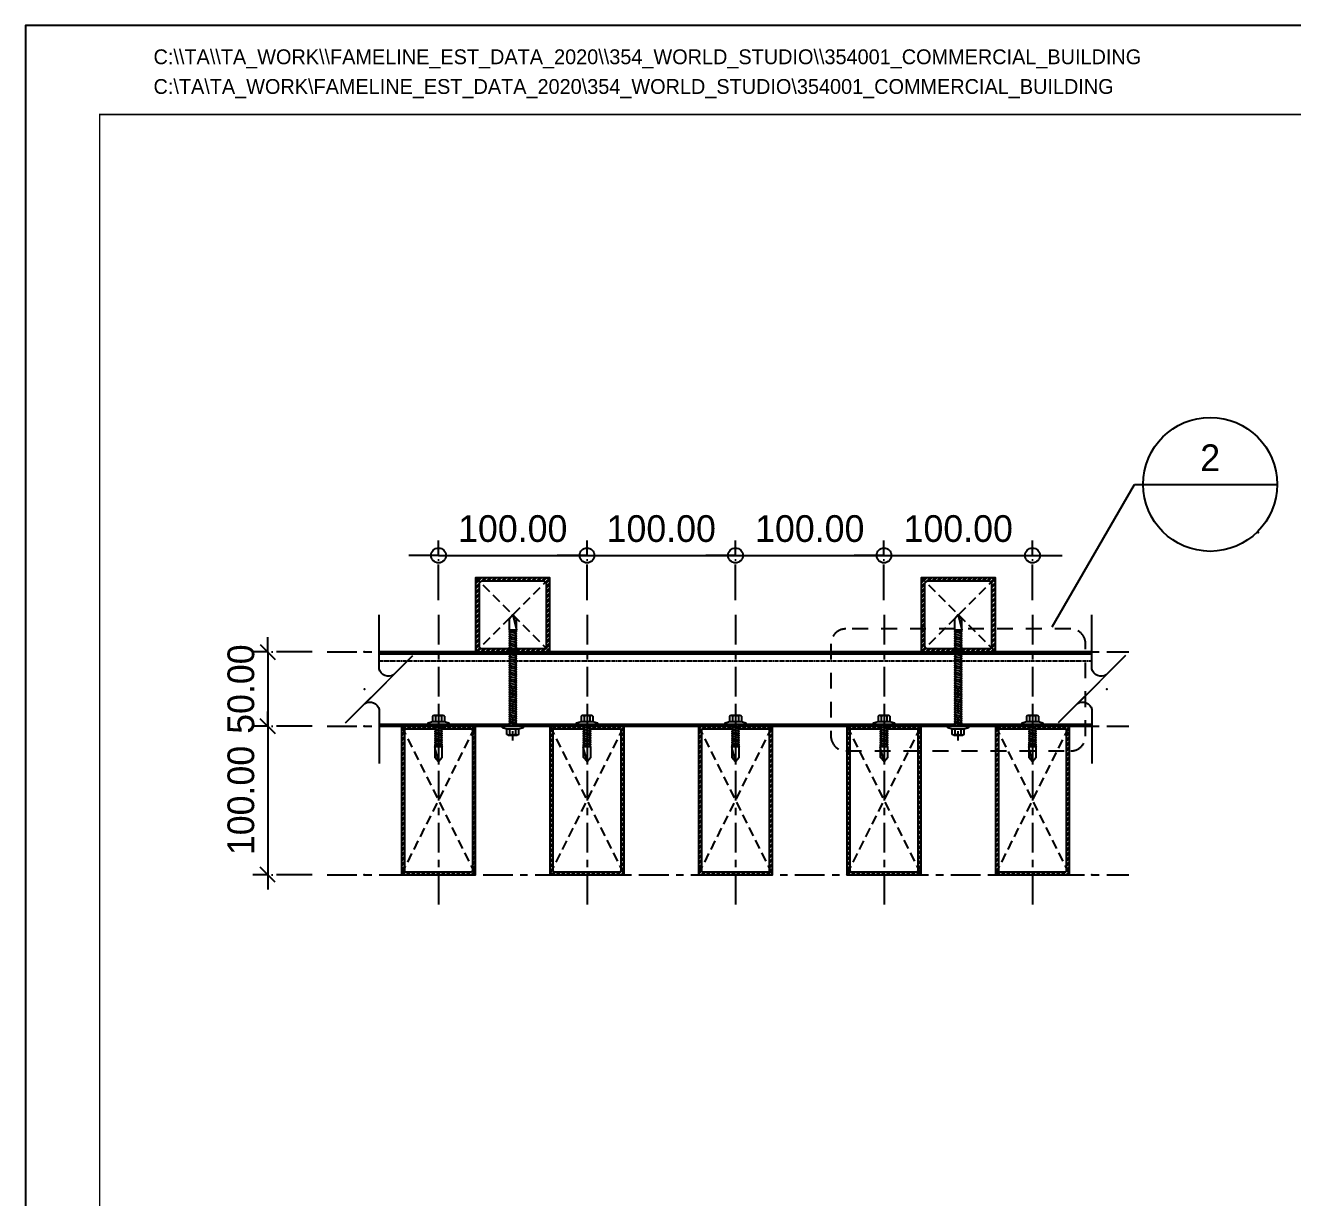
# Model space of a CAD drawing. Header units: millimetres. Extents: x -244126 to 368105, y -173968 to 259060.
# Drawn here: x 2315 to 3168, y 32239 to 33029 of the extents above; entities that cross this region are included whole.
import ezdxf
from ezdxf.enums import TextEntityAlignment as Align

# ---------------------------------------------------------------- set-up
doc = ezdxf.new("R2010")
doc.units = ezdxf.units.MM
doc.header["$MEASUREMENT"] = 0
for name, pattern in [('005_GG_TA_LINE', [13.75, 5, -1.25, 1.25, -1.25, 5]), ('ACAD_ISO04W100', [30, 24, -3, 0, -3]), ('CENTER', [2, 1.25, -0.25, 0.25, -0.25]), ('HIDDEN', [9.525, 6.35, -3.175]), ('TA_GL_020.00000', [55, 20, -5, 5, -5, 20]), ('TA_HL_003.00000', [19.5, 10.65, -8.85]), ('TA_HL_005.00000', [32.5, 17.75, -14.75])]:
    doc.linetypes.add(name, pattern=pattern)
for name, color, linetype in [('000 - GRID', 8, 'CENTER'), ('000 - H A T C H', 8, 'Continuous'), ('000 - H I D D E N', 7, 'Continuous'), ('000 - L I N E 0.1', 1, 'Continuous'), ('000 - SYMBOL CON', 1, 'Continuous'), ('000 - T E X T', 4, 'Continuous'), ('000 - TITLEBLOCK', 4, 'Continuous'), ('000 - WIPEOUT', 250, 'Continuous'), ('001 - ASCESSORIES', 1, 'Continuous'), ('002 - STRUCTURAL STEEL', 4, 'Continuous'), ('A04_TUBE SERIES', 7, 'Continuous')]:
    doc.layers.add(name, color=color, linetype=linetype)
doc.styles.add('Cetury Gothic', font='GOTHIC.TTF')
doc.styles.add('CORDIA', font='cordia.shx')
doc.styles.add('TA', font='Cordia New.ttf', dxfattribs={"height": 4.5})
doc.dimstyles.new('DIM C-C', dxfattribs={"dimtxt": 0.18, "dimasz": 0.1, "dimexe": 0.1, "dimexo": 0.1, "dimgap": 0.09, "dimtad": 1, "dimtoh": 1, "dimzin": 0, "dimdsep": 46, "dimtxsty": 'CORDIA', "dimblk": 'ORIGIN', "dimcen": 0.1, "dimdle": 0.1, "dimclrd": 40, "dimclre": 140, "dimclrt": 3, "dimadec": 0, "dimazin": 0, "dimtfac": 1, "dimtix": 1, "dimtmove": 2, "dimatfit": 3, "dimfxl": 1, "dimtolj": 1, "dimtzin": 0, "dimarcsym": 0})
doc.dimstyles.new('DIM E-E', dxfattribs={"dimscale": 2, "dimtxt": 0.18, "dimasz": 0.1, "dimexe": 0.1, "dimexo": 0.1, "dimgap": 0.09, "dimtad": 1, "dimtoh": 1, "dimzin": 0, "dimdsep": 46, "dimtxsty": 'CORDIA', "dimblk": 'OBLIQUE', "dimcen": 0.1, "dimdle": 0.1, "dimclrd": 40, "dimclre": 140, "dimclrt": 3, "dimadec": 0, "dimazin": 0, "dimtfac": 1, "dimtix": 1, "dimtmove": 2, "dimatfit": 3, "dimfxl": 1, "dimtolj": 1, "dimtzin": 0, "dimarcsym": 0})

# ---------------------------------------------------------------- blocks, each defined once
blk = doc.blocks.new('*U821')
at = {"color": 250}
blk.add_wipeout([(25, 0), (25, 100), (-25, 100), (-25, 0)], dxfattribs=at).dxf.layer = '000 - WIPEOUT'
at = {"layer": '000 - H I D D E N', "color": 8, "linetype": 'HIDDEN'}
for p, q in [((25, 0), (-25, 100)), ((25, 100), (-25, 0))]:
    blk.add_line(p, q, dxfattribs=at)
at = {"layer": '002 - STRUCTURAL STEEL', "color": 0}
blk.add_lwpolyline([(25, 0), (25, 100), (-25, 100), (-25, 0)], close=True, dxfattribs=at)
blk.add_lwpolyline([(23, 3), (23, 97, 0.414214), (22, 98), (-22, 98, 0.414214), (-23, 97), (-23, 3, 0.414214), (-22, 2), (22, 2, 0.414214)], format="xyb", close=True, dxfattribs=at)
at = {"layer": 'Defpoints', "color": 250}
blk.add_lwpolyline([(25, 0), (25, 100), (-25, 100), (-25, 0)], close=True, dxfattribs=at)
at = {"color": 250}
blk.add_wipeout([(25, 0), (25, 100), (-25, 100), (-25, 0)], dxfattribs=at).dxf.layer = '000 - WIPEOUT'
at = {"layer": '000 - H A T C H'}
h = blk.add_hatch(dxfattribs=at)
h.set_pattern_fill('ANSI32', color=256, scale=0.25)
h.set_pattern_definition([(45, (7e-15, 87.5), (-1.6838, 1.6838), []), (45, (1.1225, 87.5), (-1.6838, 1.6838), [])])
h.paths.add_polyline_path([(25, 0), (25, 100), (-25, 100), (-25, 0)])
edge = h.paths.add_edge_path(flags=16)
edge.add_line((23, 3), (23, 97))
edge.add_arc((22, 97), 1, 0, 90)
edge.add_line((22, 98), (-22, 98))
edge.add_arc((-22, 97), 1, 90, 180)
edge.add_line((-23, 97), (-23, 3))
edge.add_arc((-22, 3), 1, 180, 270)
edge.add_line((-22, 2), (22, 2))
edge.add_arc((22, 3), 1, 270, 360)
at = {"layer": '000 - H I D D E N', "color": 8, "linetype": 'HIDDEN'}
for p, q in [((25, 0), (-25, 100)), ((25, 100), (-25, 0))]:
    blk.add_line(p, q, dxfattribs=at)
at = {"layer": '002 - STRUCTURAL STEEL', "color": 0}
blk.add_lwpolyline([(25, 0), (25, 100), (-25, 100), (-25, 0)], close=True, dxfattribs=at)
blk.add_lwpolyline([(23, 3), (23, 97, 0.414214), (22, 98), (-22, 98, 0.414214), (-23, 97), (-23, 3, 0.414214), (-22, 2), (22, 2, 0.414214)], format="xyb", close=True, dxfattribs=at)
at = {"layer": 'Defpoints', "color": 250}
blk.add_lwpolyline([(25, 0), (25, 100), (-25, 100), (-25, 0)], close=True, dxfattribs=at)
blk = doc.blocks.new('*U825')
at = {"color": 1}
blk.add_wipeout([(500, -23.8), (0, -23.8), (0, 25), (500, 25)], dxfattribs=at).dxf.layer = '000 - WIPEOUT'
at = {"layer": '000 - H A T C H'}
h = blk.add_hatch(dxfattribs=at)
h.set_pattern_fill('ANSI32', color=256, scale=0.1)
h.set_pattern_definition([(45, (-5314.6117, 1931.6273), (-0.67351921, 0.67351921), []), (45, (-5314.1627, 1931.6273), (-0.67351921, 0.67351921), [])])
h.paths.add_polyline_path([(0, 23.8), (500, 23.8), (500, 25), (0, 25)])
h = blk.add_hatch(dxfattribs=at)
h.set_pattern_fill('ANSI32', color=256, scale=0.1)
h.set_pattern_definition([(45, (-5314.6117, 1911.6273), (-0.67351921, 0.67351921), []), (45, (-5314.1627, 1911.6273), (-0.67351921, 0.67351921), [])])
h.paths.add_polyline_path([(0, -25), (500, -25), (500, -23.8), (0, -23.8)])
at = {"layer": '001 - ASCESSORIES', "color": 1}
blk.add_lwpolyline([(500, -23.8), (0, -23.8), (0, 25), (500, 25)], close=True, dxfattribs=at)
at = {"layer": '001 - ASCESSORIES', "color": 0}
for points in [[(0, 23.8), (500, 23.8), (500, 25), (0, 25)], [(0, -25), (500, -25), (500, -23.8), (0, -23.8)]]:
    blk.add_lwpolyline(points, close=True, dxfattribs=at)
at = {"layer": '001 - ASCESSORIES', "color": 2, "linetype": 'HIDDEN', "ltscale": 0.1}
blk.add_lwpolyline([(0, 19), (500, 19), (500, 23.8), (0, 23.8)], close=True, dxfattribs=at)
blk = doc.blocks.new('*U302')
at = {"color": 3}
blk.add_point((0, -150), dxfattribs=at)
at = {"layer": '000 - GRID', "color": 0, "linetype": 'ByBlock'}
blk.add_line((0, 25), (0, -175), dxfattribs=at)
at = {"layer": '000 - GRID', "color": 0}
blk.add_point((0, 0), dxfattribs=at)
at = {"style": 'TA', "flags": 1}
blk.add_attdef('LOCATION', (6, 6), '', height=4.5, dxfattribs=at)
blk = doc.blocks.new('A$Cfd196da9')
at = {"color": 0, "linetype": 'ByBlock', "const_width": 0.1}
blk.add_lwpolyline([(-143.5, -98), (96.5, -98), (96.5, 99), (-143.5, 99)], close=True, dxfattribs=at)
blk = doc.blocks.new('*U1673')
at = {"layer": '000 - L I N E 0.1', "color": 21, "linetype": 'Continuous'}
blk.add_lwpolyline([(71.2, 2100), (0, 2100), (0, 2028.8)], dxfattribs=at)
at = {"layer": '000 - TITLEBLOCK', "color": 250}
blk.add_lwpolyline([(0, 0), (2970, 0), (2970, 2100), (0, 2100)], close=True, dxfattribs=at)
at = {"layer": '000 - T E X T', "color": 3, "xscale": 10, "yscale": 10, "zscale": 10}
blk.add_blockref('A$Cfd196da9', (1485, 1050), dxfattribs=at)
at = {"color": 4, "style": 'TA'}
blk.add_attdef('PAPER_SIZE', text='', height=12.51, dxfattribs=at).set_placement((2843, 49.87), align=Align.MIDDLE_RIGHT)
blk.add_attdef('SCALE_SIZE', text='', height=12.51, dxfattribs=at).set_placement((2867.55, 50.13), align=Align.MIDDLE_LEFT)
at = {"layer": '000 - T E X T', "color": 250, "style": 'TA'}
for tag, height, p in [('SUPERLINK', 10, (86.32, 2078.83)), ('NAMEFILE', 10, (86.32, 2058.82)), ('SC', 200, (16.82, 1876.05))]:
    blk.add_attdef(tag, text='', height=height, dxfattribs=at).set_placement(p, align=Align.MIDDLE_LEFT)
at = {"layer": '000 - T E X T', "color": 4, "style": 'TA'}
for tag, height, p in [('NAME_JOB_1', 10, (2618.33, 1691.25)), ('NAME_JOB_2', 10, (2618.33, 1669.43)), ('NAME_PROJECT_1', 15, (2469.03, 1594.85)), ('NAME_PROJECT_2', 15, (2469.03, 1557.85)), ('NAME_PROJECT_3', 15, (2469.03, 1520.85)), ('CODE_VALUE_1', 9.5, (2605.74, 1445.61)), ('CODE_VALUE_2', 9.5, (2605.74, 1415.61)), ('PART_NAME_VALUE_1', 9.5, (2605.74, 1379.37)), ('PART_NAME_VALUE_2', 9.5, (2605.74, 1349.37)), ('PART_NAME_VALUE_3', 9.5, (2605.74, 1319.37)), ('MATTERIAL_VALUE_1', 18, (2609.78, 1284.52)), ('SPEC_VALUE', 18, (2609.78, 1243.42)), ('THICKNESS_VALUE', 18, (2609.78, 1202.64)), ('COATING_VALUE_1', 18, (2609.78, 1162.5)), ('COATING_VALUE_2', 18, (2609.78, 1122.36)), ('NAME_TITLE_1', 12, (2472.53, 388.09)), ('NAME_TITLE_2', 12, (2472.53, 354.79)), ('NAME_TITLE_3', 12, (2472.53, 321.49)), ('DRAWING_NO1', 12, (2473.05, 164.58)), ('DRAWING_NO2', 12, (2473.05, 124.57))]:
    blk.add_attdef(tag, text='', height=height, dxfattribs=at).set_placement(p, align=Align.MIDDLE_LEFT)
for tag, p in [('NAME_DAFT', (2767.05, 681.08)), ('NAME_CHECKED', (2767.05, 612.98)), ('NAME_DESIGNER', (2767.05, 546.06)), ('NAME_DESIGN_MGR', (2767.05, 475.58))]:
    blk.add_attdef(tag, text='', height=18, dxfattribs=at).set_placement(p, align=Align.MIDDLE_CENTER)
for tag, p, height in [('REV', (2767.63, 251.25), 18.76), ('NAME_REMARK', (276.43, 86.52), 20)]:
    blk.add_attdef(tag, p, '', height=height, dxfattribs=at)
at = {"layer": '000 - T E X T', "color": 4, "style": 'Cetury Gothic'}
for tag, p in [('SHEET_NO.', (2807.89, 169.99)), ('TOTAL_SHEET_NO.', (2804.83, 88.2))]:
    blk.add_attdef(tag, text='', height=18, dxfattribs=at).set_placement(p, align=Align.CENTER)
blk = doc.blocks.new('*U823')
at = {"color": 3}
blk.add_wipeout([(1.375, 1.006), (1.184, 0.931), (1.025, 0.8), (0.917, 0.625), (0.871, 0.424), (0.89, 0.219), (0.974, 0.031), (-0.969, 1.974), (-0.885, 1.787), (-0.866, 1.583), (-0.913, 1.384), (-1.021, 1.21), (-1.179, 1.079), (-1.37, 1.006), (-4.997, 1.004), (-4.997, -2.329), (5, -2.328), (5, 1.006)], dxfattribs=at).dxf.layer = '000 - WIPEOUT'
at = {"color": 250}
blk.add_lwpolyline([(5, 1.006), (5, 1.006)], dxfattribs=at)
at = {"color": 3}
blk.add_point((0.003, 0.003), dxfattribs=at)
at = {"layer": '000 - SYMBOL CON', "color": 0, "extrusion": (0, 0, -1)}
blk.add_line((2.269, -1.263), (-2.269, 3.275), dxfattribs=at)
at = {"layer": '000 - SYMBOL CON', "color": 0}
for p, q in [((-1.37, 1.006), (-4.997, 1.004)), ((1.375, 1.006), (5, 1.006))]:
    blk.add_line(p, q, dxfattribs=at)
at = {"layer": '000 - SYMBOL CON', "color": 0, "extrusion": (0, 0, -1)}
for centre, radius, start, end in [((1.499, 1.626), 0.634, 146.72715, 258.27285), ((-1.507, 0.382), 0.638, 326.67996, 78.07944)]:
    blk.add_arc(centre, radius, start, end, dxfattribs=at)
blk = doc.blocks.new('_Origin')
at = {"color": 0, "linetype": 'ByBlock', "lineweight": -2}
blk.add_line((0, 0), (-1, 0), dxfattribs=at)
blk.add_circle((0, 0), 0.5, dxfattribs=at)
blk = doc.blocks.new('*D2202')
at = {"color": 140, "linetype": 'ACAD_ISO04W100', "lineweight": -2, "transparency": 16777216}
for p, q in [((2592.95, 32641.47), (2592.95, 32681.47)), ((2692.95, 32641.47), (2692.95, 32681.47))]:
    blk.add_line(p, q, dxfattribs=at)
at = {"color": 40, "lineweight": -2, "transparency": 16777216}
for p, q in [((2582.95, 32671.47), (2572.95, 32671.47)), ((2592.95, 32671.47), (2692.95, 32671.47)), ((2702.95, 32671.47), (2712.95, 32671.47))]:
    blk.add_line(p, q, dxfattribs=at)
at = {"layer": 'Defpoints', "color": 0, "transparency": 16777216}
for p in [(2692.95, 32671.47), (2592.95, 32631.47), (2692.95, 32631.47)]:
    blk.add_point(p, dxfattribs=at)
at = {"color": 40, "lineweight": -2, "transparency": 16777216, "xscale": 10, "yscale": 10, "zscale": 10}
blk.add_blockref('_Origin', (2592.95, 32671.47), dxfattribs=at)
at = {"color": 40, "lineweight": -2, "transparency": 16777216, "xscale": 10, "yscale": 10, "zscale": 10, "rotation": 180}
blk.add_blockref('_Origin', (2692.95, 32671.47), dxfattribs=at)
at = {"color": 3, "transparency": 16777216, "insert": (2642.95, 32689.47), "char_height": 18, "attachment_point": 5, "style": 'CORDIA'}
blk.add_mtext('\\A1;100.00', dxfattribs=at)
blk = doc.blocks.new('*D2203')
at = {"color": 140, "linetype": 'ACAD_ISO04W100', "lineweight": -2, "transparency": 16777216}
for p, q in [((2692.95, 32641.47), (2692.95, 32681.47)), ((2792.95, 32641.47), (2792.95, 32681.47))]:
    blk.add_line(p, q, dxfattribs=at)
at = {"color": 40, "lineweight": -2, "transparency": 16777216}
for p, q in [((2682.95, 32671.47), (2672.95, 32671.47)), ((2692.95, 32671.47), (2792.95, 32671.47)), ((2802.95, 32671.47), (2812.95, 32671.47))]:
    blk.add_line(p, q, dxfattribs=at)
at = {"layer": 'Defpoints', "color": 0, "transparency": 16777216}
for p in [(2792.95, 32671.47), (2692.95, 32631.47), (2792.95, 32631.47)]:
    blk.add_point(p, dxfattribs=at)
at = {"color": 40, "lineweight": -2, "transparency": 16777216, "xscale": 10, "yscale": 10, "zscale": 10}
blk.add_blockref('_Origin', (2692.95, 32671.47), dxfattribs=at)
at = {"color": 40, "lineweight": -2, "transparency": 16777216, "xscale": 10, "yscale": 10, "zscale": 10, "rotation": 180}
blk.add_blockref('_Origin', (2792.95, 32671.47), dxfattribs=at)
at = {"color": 3, "transparency": 16777216, "insert": (2742.95, 32689.47), "char_height": 18, "attachment_point": 5, "style": 'CORDIA'}
blk.add_mtext('\\A1;100.00', dxfattribs=at)
blk = doc.blocks.new('*D2204')
at = {"color": 140, "linetype": 'ACAD_ISO04W100', "lineweight": -2, "transparency": 16777216}
for p, q in [((2792.95, 32641.47), (2792.95, 32681.47)), ((2892.95, 32641.47), (2892.95, 32681.47))]:
    blk.add_line(p, q, dxfattribs=at)
at = {"color": 40, "lineweight": -2, "transparency": 16777216}
for p, q in [((2782.95, 32671.47), (2772.95, 32671.47)), ((2792.95, 32671.47), (2892.95, 32671.47)), ((2902.95, 32671.47), (2912.95, 32671.47))]:
    blk.add_line(p, q, dxfattribs=at)
at = {"layer": 'Defpoints', "color": 0, "transparency": 16777216}
for p in [(2892.95, 32671.47), (2792.95, 32631.47), (2892.95, 32631.47)]:
    blk.add_point(p, dxfattribs=at)
at = {"color": 40, "lineweight": -2, "transparency": 16777216, "xscale": 10, "yscale": 10, "zscale": 10}
blk.add_blockref('_Origin', (2792.95, 32671.47), dxfattribs=at)
at = {"color": 40, "lineweight": -2, "transparency": 16777216, "xscale": 10, "yscale": 10, "zscale": 10, "rotation": 180}
blk.add_blockref('_Origin', (2892.95, 32671.47), dxfattribs=at)
at = {"color": 3, "transparency": 16777216, "insert": (2842.95, 32689.47), "char_height": 18, "attachment_point": 5, "style": 'CORDIA'}
blk.add_mtext('\\A1;100.00', dxfattribs=at)
blk = doc.blocks.new('*D2205')
at = {"color": 140, "linetype": 'ACAD_ISO04W100', "lineweight": -2, "transparency": 16777216}
for p, q in [((2892.95, 32641.47), (2892.95, 32681.47)), ((2992.95, 32641.47), (2992.95, 32681.47))]:
    blk.add_line(p, q, dxfattribs=at)
at = {"color": 40, "lineweight": -2, "transparency": 16777216}
for p, q in [((2882.95, 32671.47), (2872.95, 32671.47)), ((2892.95, 32671.47), (2992.95, 32671.47)), ((3002.95, 32671.47), (3012.95, 32671.47))]:
    blk.add_line(p, q, dxfattribs=at)
at = {"layer": 'Defpoints', "color": 0, "transparency": 16777216}
for p in [(2992.95, 32671.47), (2892.95, 32631.47), (2992.95, 32631.47)]:
    blk.add_point(p, dxfattribs=at)
at = {"color": 40, "lineweight": -2, "transparency": 16777216, "xscale": 10, "yscale": 10, "zscale": 10}
blk.add_blockref('_Origin', (2892.95, 32671.47), dxfattribs=at)
at = {"color": 40, "lineweight": -2, "transparency": 16777216, "xscale": 10, "yscale": 10, "zscale": 10, "rotation": 180}
blk.add_blockref('_Origin', (2992.95, 32671.47), dxfattribs=at)
at = {"color": 3, "transparency": 16777216, "insert": (2942.95, 32689.47), "char_height": 18, "attachment_point": 5, "style": 'CORDIA'}
blk.add_mtext('\\A1;100.00', dxfattribs=at)
blk = doc.blocks.new('H-SELF DRILLING SCREW No.12-01 SIDE VIEW')
at = {"layer": 'Defpoints', "color": 250, "linetype": 'HIDDEN'}
blk.add_line((-0.00965, 0), (0.00965, 0), dxfattribs=at)
blk.add_wipeout([(0.0025, 0), (0.0025, -0.022), (0, -0.025), (-0.0025, -0.022), (-0.0025, 0), (-0.007, 0), (-0.007, 0.001), (-0.004, 0.002), (-0.004, 0.006), (0.004, 0.006), (0.004, 0.002), (0.007, 0.001), (0.007, 0)]).dxf.layer = '000 - WIPEOUT'
at = {"layer": '001 - ASCESSORIES', "color": 0}
for p, q in [((-0.004, 0.0055), (-0.004, 0.002)), ((0.003, 0.006), (-0.003, 0.006)), ((-0.002, 0.0055), (-0.002, 0.002)), ((0.002, 0.0055), (0.002, 0.002)), ((0.004, 0.0055), (0.004, 0.002))]:
    blk.add_line(p, q, dxfattribs=at)
at = {"layer": '001 - ASCESSORIES', "color": 8}
for p, q in [((0.0025, -0.015), (-0.0025, -0.01366)), ((0, -0.025), (-0.0025, -0.015))]:
    blk.add_line(p, q, dxfattribs=at)
at = {"layer": '001 - ASCESSORIES', "color": 0}
blk.add_lwpolyline([(0.007, 0.001), (0.007, 0), (-0.007, 0), (-0.007, 0.001), (-0.004, 0.002), (0.004, 0.002)], close=True, dxfattribs=at)
at = {"layer": '001 - ASCESSORIES', "color": 8}
for points in [[(-0.00225, 0, -0.091189), (-0.0025, -0.00016), (0.0025, -0.0015, -0.666667), (0.0025, 0)], [(-0.0025, -0.00016, -0.666667), (-0.0025, -0.00166), (0.0025, -0.003, -0.666667), (0.0025, -0.0015)], [(-0.0025, -0.00166, -0.666667), (-0.0025, -0.00316), (0.0025, -0.0045, -0.666667), (0.0025, -0.003)], [(-0.0025, -0.00316, -0.666667), (-0.0025, -0.00466), (0.0025, -0.006, -0.666667), (0.0025, -0.0045)], [(-0.0025, -0.00466, -0.666667), (-0.0025, -0.00616), (0.0025, -0.0075, -0.666667), (0.0025, -0.006)], [(-0.0025, -0.00616, -0.666667), (-0.0025, -0.00766), (0.0025, -0.009, -0.666667), (0.0025, -0.0075)], [(-0.0025, -0.00766, -0.666667), (-0.0025, -0.00916), (0.0025, -0.0105, -0.666667), (0.0025, -0.009)], [(-0.0025, -0.00916, -0.666667), (-0.0025, -0.01066), (0.0025, -0.012, -0.666667), (0.0025, -0.0105)], [(-0.0025, -0.01066, -0.666667), (-0.0025, -0.01216), (0.0025, -0.0135, -0.666667), (0.0025, -0.012)]]:
    blk.add_lwpolyline(points, format="xyb", dxfattribs=at)
blk.add_lwpolyline([(-0.0025, -0.01366), (-0.0025, -0.022), (0, -0.025), (0.0025, -0.022), (0.0025, -0.015), (-0.00247, -0.015)], dxfattribs=at)
at = {"layer": '001 - ASCESSORIES', "color": 0}
for centre, radius, start, end in [((-0.003, 0.00475), 0.00125, 36.8699, 143.1301), ((0, 0.00175), 0.00425, 61.92751, 118.07249), ((0.003, 0.00475), 0.00125, 36.8699, 143.1301)]:
    blk.add_arc(centre, radius, start, end, dxfattribs=at)
at = {"layer": '001 - ASCESSORIES', "color": 8}
for centre, start, end in [((-0.00281, -0.01291), 292.61986, 67.38014), ((0.00281, -0.01425), 112.61986, 247.38014)]:
    blk.add_arc(centre, 0.000812, start, end, dxfattribs=at)
at = {"layer": 'Defpoints', "color": 250, "linetype": 'HIDDEN'}
blk.add_line((0, 0.00965), (0, -0.02691), dxfattribs=at)
blk = doc.blocks.new('*U830')
at = {"layer": '001 - ASCESSORIES'}
blk.add_blockref('H-SELF DRILLING SCREW No.12-01 SIDE VIEW', (0, 0), dxfattribs=at)
blk = doc.blocks.new('*U826')
at = {"color": 250}
blk.add_wipeout([(50, 0), (50, 50), (0, 50), (0, 0)], dxfattribs=at).dxf.layer = '000 - WIPEOUT'
at = {"layer": '000 - H A T C H'}
h = blk.add_hatch(dxfattribs=at)
h.set_pattern_fill('ANSI32', color=256, scale=0.25)
h.set_pattern_definition([(45, (37.5, 37.5), (-1.6838, 1.6838), []), (45, (38.6225, 37.5), (-1.6838, 1.6838), [])])
edge = h.paths.add_edge_path()
edge.add_line((50, 3), (50, 47))
edge.add_arc((47, 47), 3, 0, 90)
edge.add_line((47, 50), (3, 50))
edge.add_arc((3, 47), 3, 90, 180)
edge.add_line((0, 47), (0, 3))
edge.add_arc((3, 3), 3, 180, 270)
edge.add_line((3, 0), (47, 0))
edge.add_arc((47, 3), 3, 270, 360)
edge = h.paths.add_edge_path(flags=16)
edge.add_line((47.7, 4.3), (47.7, 45.7))
edge.add_arc((45.7, 45.7), 2, 0, 90)
edge.add_line((45.7, 47.7), (4.3, 47.7))
edge.add_arc((4.3, 45.7), 2, 90, 180)
edge.add_line((2.3, 45.7), (2.3, 4.3))
edge.add_arc((4.3, 4.3), 2, 180, 270)
edge.add_line((4.3, 2.3), (45.7, 2.3))
edge.add_arc((45.7, 4.3), 2, 270, 360)
at = {"layer": '000 - H I D D E N', "color": 8, "linetype": 'HIDDEN'}
for p, q in [((50, 0), (0, 50)), ((50, 50), (0, 0))]:
    blk.add_line(p, q, dxfattribs=at)
at = {"layer": '002 - STRUCTURAL STEEL', "color": 0}
for points in [[(50, 3), (50, 47, 0.414214), (47, 50), (3, 50, 0.414214), (0, 47), (0, 3, 0.414214), (3, 0), (47, 0, 0.414214)], [(47.7, 4.3), (47.7, 45.7, 0.414214), (45.7, 47.7), (4.3, 47.7, 0.414214), (2.3, 45.7), (2.3, 4.3, 0.414214), (4.3, 2.3), (45.7, 2.3, 0.414214)]]:
    blk.add_lwpolyline(points, format="xyb", close=True, dxfattribs=at)
at = {"layer": 'Defpoints', "color": 250}
blk.add_lwpolyline([(50, 0), (50, 50), (0, 50), (0, 0)], close=True, dxfattribs=at)
blk = doc.blocks.new('H-SELF DRILLING SCREW No.12x75mm. SIDE VIEW')
at = {"layer": '001 - ASCESSORIES', "color": 8}
for p, q in [((0, 75), (-2.5, 65)), ((2.5, 65), (-2.5, 63.66))]:
    blk.add_line(p, q, dxfattribs=at)
blk.add_lwpolyline([(-2.5, 63.66), (-2.5, 72), (0, 75), (2.5, 72), (2.5, 65), (-2.47, 65)], dxfattribs=at)
for points in [[(-2.5, 60.66, 0.666667), (-2.5, 62.16), (2.5, 63.5, 0.666667), (2.5, 62)], [(-2.5, 59.16, 0.666667), (-2.5, 60.66), (2.5, 62, 0.666667), (2.5, 60.5)], [(-2.5, 57.66, 0.666667), (-2.5, 59.16), (2.5, 60.5, 0.666667), (2.5, 59)], [(-2.5, 56.16, 0.666667), (-2.5, 57.66), (2.5, 59, 0.666667), (2.5, 57.5)], [(-2.5, 54.66, 0.666667), (-2.5, 56.16), (2.5, 57.5, 0.666667), (2.5, 56)], [(-2.5, 53.16, 0.666667), (-2.5, 54.66), (2.5, 56, 0.666667), (2.5, 54.5)], [(-2.5, 51.66, 0.666667), (-2.5, 53.16), (2.5, 54.5, 0.666667), (2.5, 53)], [(-2.5, 50.16, 0.666667), (-2.5, 51.66), (2.5, 53, 0.666667), (2.5, 51.5)], [(-2.5, 48.66, 0.666667), (-2.5, 50.16), (2.5, 51.5, 0.666667), (2.5, 50)], [(-2.5, 47.16, 0.666667), (-2.5, 48.66), (2.5, 50, 0.666667), (2.5, 48.5)], [(-2.5, 45.66, 0.666667), (-2.5, 47.16), (2.5, 48.5, 0.666667), (2.5, 47)], [(-2.5, 44.16, 0.666667), (-2.5, 45.66), (2.5, 47, 0.666667), (2.5, 45.5)], [(-2.5, 42.66, 0.666667), (-2.5, 44.16), (2.5, 45.5, 0.666667), (2.5, 44)], [(-2.5, 41.16, 0.666667), (-2.5, 42.66), (2.5, 44, 0.666667), (2.5, 42.5)], [(-2.5, 39.66, 0.666667), (-2.5, 41.16), (2.5, 42.5, 0.666667), (2.5, 41)], [(-2.5, 38.16, 0.666667), (-2.5, 39.66), (2.5, 41, 0.666667), (2.5, 39.5)], [(-2.5, 36.66, 0.666667), (-2.5, 38.16), (2.5, 39.5, 0.666667), (2.5, 38)], [(-2.5, 35.16, 0.666667), (-2.5, 36.66), (2.5, 38, 0.666667), (2.5, 36.5)], [(-2.5, 33.66, 0.666667), (-2.5, 35.16), (2.5, 36.5, 0.666667), (2.5, 35)], [(-2.5, 32.16, 0.666667), (-2.5, 33.66), (2.5, 35, 0.666667), (2.5, 33.5)], [(-2.5, 30.66, 0.666667), (-2.5, 32.16), (2.5, 33.5, 0.666667), (2.5, 32)]]:
    blk.add_lwpolyline(points, format="xyb", dxfattribs=at)
for centre, start, end in [((-2.81, 62.91), 292.61986, 67.38014), ((2.81, 64.25), 112.61986, 247.38014)]:
    blk.add_arc(centre, 0.812, start, end, dxfattribs=at)
at = {"layer": 'Defpoints', "color": 250, "linetype": 'HIDDEN'}
blk.add_line((-9.65, 0), (9.65, 0), dxfattribs=at)
blk.add_wipeout([(2.5, 0), (2.5, 22), (0, 25), (-2.5, 22), (-2.5, 0), (-7, 0), (-7, -1), (-4, -2), (-4, -6), (4, -6), (4, -2), (7, -1), (7, 0)]).dxf.layer = '000 - WIPEOUT'
at = {"layer": '001 - ASCESSORIES', "color": 0}
for p, q in [((-4, -5.5), (-4, -2)), ((3, -6), (-3, -6)), ((-2, -5.5), (-2, -2)), ((2, -5.5), (2, -2)), ((4, -5.5), (4, -2))]:
    blk.add_line(p, q, dxfattribs=at)
at = {"layer": '001 - ASCESSORIES', "color": 8}
for points in [[(-2.5, 29.16, 0.666667), (-2.5, 30.66), (2.5, 32, 0.666667), (2.5, 30.5)], [(-2.5, 27.66, 0.666667), (-2.5, 29.16), (2.5, 30.5, 0.666667), (2.5, 29)], [(-2.5, 26.16, 0.666667), (-2.5, 27.66), (2.5, 29, 0.666667), (2.5, 27.5)], [(-2.5, 24.66, 0.666667), (-2.5, 26.16), (2.5, 27.5, 0.666667), (2.5, 26)], [(-2.5, 23.16, 0.666667), (-2.5, 24.66), (2.5, 26, 0.666667), (2.5, 24.5)], [(-2.5, 21.66, 0.666667), (-2.5, 23.16), (2.5, 24.5, 0.666667), (2.5, 23)], [(-2.5, 20.16, 0.666667), (-2.5, 21.66), (2.5, 23, 0.666667), (2.5, 21.5)], [(-2.5, 18.66, 0.666667), (-2.5, 20.16), (2.5, 21.5, 0.666667), (2.5, 20)], [(-2.5, 17.16, 0.666667), (-2.5, 18.66), (2.5, 20, 0.666667), (2.5, 18.5)], [(-2.5, 15.66, 0.666667), (-2.5, 17.16), (2.5, 18.5, 0.666667), (2.5, 17)], [(-2.5, 14.16, 0.666667), (-2.5, 15.66), (2.5, 17, 0.666667), (2.5, 15.5)], [(-2.5, 12.66, 0.666667), (-2.5, 14.16), (2.5, 15.5, 0.666667), (2.5, 14)], [(-2.5, 11.16, 0.666667), (-2.5, 12.66), (2.5, 14, 0.666667), (2.5, 12.5)], [(-2.5, 9.66, 0.666667), (-2.5, 11.16), (2.5, 12.5, 0.666667), (2.5, 11)], [(-2.5, 8.16, 0.666667), (-2.5, 9.66), (2.5, 11, 0.666667), (2.5, 9.5)], [(-2.5, 6.66, 0.666667), (-2.5, 8.16), (2.5, 9.5, 0.666667), (2.5, 8)], [(-2.5, 5.16, 0.666667), (-2.5, 6.66), (2.5, 8, 0.666667), (2.5, 6.5)], [(-2.5, 3.66, 0.666667), (-2.5, 5.16), (2.5, 6.5, 0.666667), (2.5, 5)], [(-2.5, 2.16, 0.666667), (-2.5, 3.66), (2.5, 5, 0.666667), (2.5, 3.5)], [(-2.5, 0.66, 0.666667), (-2.5, 2.16), (2.5, 3.5, 0.666667), (2.5, 2)], [(-2, 0, 0.272812), (-2.5, 0.66), (2.5, 2, 0.666667), (2.5, 0.5)], [(0.63, 0), (2.5, 0.5, 0.219224), (2.04, 0, 0.219224)]]:
    blk.add_lwpolyline(points, format="xyb", dxfattribs=at)
at = {"layer": '001 - ASCESSORIES', "color": 0}
blk.add_lwpolyline([(7, -1), (7, 0), (-7, 0), (-7, -1), (-4, -2), (4, -2)], close=True, dxfattribs=at)
for centre, radius, start, end in [((-3, -4.75), 1.25, 216.8699, 323.1301), ((0, -1.75), 4.25, 241.92751, 298.07249), ((3, -4.75), 1.25, 216.8699, 323.1301)]:
    blk.add_arc(centre, radius, start, end, dxfattribs=at)
at = {"layer": 'Defpoints', "color": 250, "linetype": 'HIDDEN'}
blk.add_line((0, -9.65), (0, 26.91), dxfattribs=at)
blk = doc.blocks.new('*U831')
at = {"layer": '001 - ASCESSORIES', "color": 0, "xscale": 0.001, "yscale": 0.001, "zscale": 0.001, "rotation": 180}
blk.add_blockref('H-SELF DRILLING SCREW No.12x75mm. SIDE VIEW', (0, 0), dxfattribs=at)
blk = doc.blocks.new('*U850')
at = {"color": 3}
blk.add_point((0, -489.94), dxfattribs=at)
at = {"layer": '000 - GRID', "color": 0, "linetype": 'ByBlock'}
blk.add_line((0, 25), (0, -514.94), dxfattribs=at)
at = {"layer": '000 - GRID', "color": 0}
blk.add_point((0, 0), dxfattribs=at)
at = {"style": 'TA', "flags": 1}
blk.add_attdef('LOCATION', (6, 6), '', height=4.5, dxfattribs=at)
blk = doc.blocks.new('_Oblique')
at = {"color": 0, "linetype": 'ByBlock', "lineweight": -2}
blk.add_line((-0.5, -0.5), (0.5, 0.5), dxfattribs=at)
blk = doc.blocks.new('*D2192')
at = {"color": 40, "lineweight": -2, "transparency": 16777216}
for p, q in [((2477.95, 32606.47), (2477.95, 32616.47)), ((2477.95, 32606.47), (2477.95, 32556.47)), ((2477.95, 32556.47), (2477.95, 32546.47))]:
    blk.add_line(p, q, dxfattribs=at)
at = {"color": 140, "linetype": 'ACAD_ISO04W100', "lineweight": -2, "transparency": 16777216}
for p, q in [((2507.95, 32606.47), (2467.95, 32606.47)), ((2507.95, 32556.47), (2467.95, 32556.47))]:
    blk.add_line(p, q, dxfattribs=at)
at = {"layer": 'Defpoints', "color": 0, "transparency": 16777216}
for p in [(2517.95, 32606.47), (2477.95, 32556.47), (2517.95, 32556.47)]:
    blk.add_point(p, dxfattribs=at)
at = {"color": 40, "lineweight": -2, "transparency": 16777216, "xscale": 10, "yscale": 10, "zscale": 10}
for p, rotation in [((2477.95, 32606.47), 270), ((2477.95, 32556.47), 90)]:
    blk.add_blockref('_Oblique', p, dxfattribs=dict(at, rotation=rotation))
at = {"color": 3, "transparency": 16777216, "insert": (2459.95, 32581.47), "char_height": 18, "attachment_point": 5, "rotation": 90, "style": 'CORDIA'}
blk.add_mtext('\\A1;50.00', dxfattribs=at)
blk = doc.blocks.new('*D2193')
at = {"color": 40, "lineweight": -2, "transparency": 16777216}
for p, q in [((2477.95, 32556.47), (2477.95, 32566.47)), ((2477.95, 32556.47), (2477.95, 32456.47)), ((2477.95, 32456.47), (2477.95, 32446.47))]:
    blk.add_line(p, q, dxfattribs=at)
at = {"color": 140, "linetype": 'ACAD_ISO04W100', "lineweight": -2, "transparency": 16777216}
for p, q in [((2507.95, 32556.47), (2467.95, 32556.47)), ((2507.95, 32456.47), (2467.95, 32456.47))]:
    blk.add_line(p, q, dxfattribs=at)
at = {"layer": 'Defpoints', "color": 0, "transparency": 16777216}
for p in [(2517.95, 32556.47), (2477.95, 32456.47), (2517.95, 32456.47)]:
    blk.add_point(p, dxfattribs=at)
at = {"color": 40, "lineweight": -2, "transparency": 16777216, "xscale": 10, "yscale": 10, "zscale": 10}
for p, rotation in [((2477.95, 32556.47), 270), ((2477.95, 32456.47), 90)]:
    blk.add_blockref('_Oblique', p, dxfattribs=dict(at, rotation=rotation))
at = {"color": 3, "transparency": 16777216, "insert": (2459.95, 32506.47), "char_height": 18, "attachment_point": 5, "rotation": 90, "style": 'CORDIA'}
blk.add_mtext('\\A1;100.00', dxfattribs=at)
blk = doc.blocks.new('*U852')
at = {"color": 0, "lineweight": -3}
blk.add_lwpolyline([(0, 0), (2970, 0), (2970, 2100), (0, 2100)], close=True, dxfattribs=at)
at = {"color": 150, "linetype": '005_GG_TA_LINE', "style": 'TA'}
for tag, p in [('NAME_VIEWPORT', (-29.24, 699.13)), ('SC_VPORT', (-29.24, 263.54)), ('SEQ_VIEWPORT', (-29.24, 0))]:
    blk.add_attdef(tag, text='', height=90, dxfattribs=at).set_placement(p, align=Align.BOTTOM_RIGHT)
blk = doc.blocks.new('*U4241')
at = {"color": 2}
blk.add_line((-4.511, 0), (4.511, 0), dxfattribs=at)
blk.add_circle((0, 0), 4.511, dxfattribs=at)
at = {"color": 7}
blk.add_point((3.241, -3.241), dxfattribs=at)
at = {"layer": '000 - SYMBOL CON', "color": 2, "linetype": 'ByBlock'}
blk.add_lwpolyline([(-10.641, -9.606), (-5.095, 0), (-4.511, 0)], dxfattribs=at)
at = {"color": 2, "style": 'Cetury Gothic'}
for tag, p in [('DETAIL_NO.', (0, 1.792)), ('DRAWING_NO.', (0, -1.792))]:
    blk.add_attdef(tag, text='', height=1.8, dxfattribs=at).set_placement(p, align=Align.MIDDLE_CENTER)

msp = doc.modelspace()

# ---------------------------------------------------------------- block references
at = {"color": 3}
msp.add_blockref('*U852', (2314.72152, 30928.51054), dxfattribs=at)

# ---------------------------------------------------------------- dimensions: what is measured, and where the dimension line sits
for base, p1, p2, picture, middle in [((2792.95389, 32671.47447), (2692.95389, 32631.47447), (2792.95389, 32631.47447), '*D2203', (2742.95389, 32689.47447)), ((2892.95389, 32671.47447), (2792.95389, 32631.47447), (2892.95389, 32631.47447), '*D2204', (2842.95389, 32689.47447))]:
    dim = msp.add_linear_dim(base=base, p1=p1, p2=p2, dimstyle='DIM C-C', override={"dimscale": 100}, dxfattribs=at)
    dim.commit()
    dim.dimension.update_dxf_attribs({"geometry": picture, "text_midpoint": middle})

# ---------------------------------------------------------------- next in the draw order: block references
at = {"layer": 'A04_TUBE SERIES', "color": 3, "rotation": 180}
for p in [(2592.95389, 32556.47447), (2692.95389, 32556.47447), (2792.95389, 32556.47447), (2892.95389, 32556.47447), (2992.95389, 32556.47447)]:
    msp.add_blockref('*U821', p, dxfattribs=at)

# ---------------------------------------------------------------- next in the draw order: block references
at = {"layer": '000 - GRID', "linetype": 'TA_GL_020.00000', "rotation": 90}
msp.add_blockref('*U850', (2542.95389, 32456.47447), dxfattribs=at)
at = {"layer": '001 - ASCESSORIES', "color": 1}
msp.add_blockref('*U825', (2542.95389, 32581.47447), dxfattribs=at)

# ---------------------------------------------------------------- next in the draw order: block references
at = {"color": 2, "linetype": 'TA_HL_003.00000'}
ref = msp.add_blockref('*U1673', (2314.72152, 30928.51054), dxfattribs=at)
ref.add_attrib('SUPERLINK', 'C:\\\\TA\\\\TA_WORK\\\\FAMELINE_EST_DATA_2020\\\\354_WORLD_STUDIO\\\\354001_COMMERCIAL_BUILDING', dxfattribs={"layer": '000 - T E X T', "color": 250, "height": 10, "style": 'TA'}).set_placement((2401.0447, 33007.33723), align=Align.MIDDLE_LEFT)
ref.add_attrib('NAMEFILE', 'C:\\TA\\TA_WORK\\FAMELINE_EST_DATA_2020\\354_WORLD_STUDIO\\354001_COMMERCIAL_BUILDING', dxfattribs={"layer": '000 - T E X T', "color": 250, "height": 10, "style": 'TA'}).set_placement((2401.0447, 32987.33503), align=Align.MIDDLE_LEFT)

# ---------------------------------------------------------------- next in the draw order: block references
at = {"color": 2, "xscale": 10, "yscale": 10, "zscale": 10}
for p, rotation in [((2542.98265, 32581.44571), 270), ((3042.98265, 32581.44571), 90)]:
    msp.add_blockref('*U823', p, dxfattribs=dict(at, rotation=rotation))
at = {"color": 3, "xscale": 1000, "yscale": 1000, "zscale": 1000}
for p in [(2592.95389, 32557.67447), (2692.95389, 32557.67447), (2792.95389, 32557.67447), (2892.95389, 32557.67447), (2992.95389, 32557.67447)]:
    msp.add_blockref('*U830', p, dxfattribs=at)

# ---------------------------------------------------------------- next in the draw order: block references
at = {"linetype": 'TA_HL_005.00000'}
ref = msp.add_blockref('*U4241', (3112.61128, 32719.37117), dxfattribs=dict(at, xscale=10, yscale=10, zscale=10))
ref.add_attrib('DETAIL_NO.', '2', dxfattribs={"color": 2, "height": 18, "style": 'Cetury Gothic'}).set_placement((3112.61128, 32737.29035), align=Align.MIDDLE_CENTER)
at = {"layer": '000 - GRID', "linetype": 'TA_GL_020.00000'}
for p in [(2592.95389, 32606.47447), (2692.95389, 32606.47447), (2792.95389, 32606.47447), (2892.95389, 32606.47447), (2992.95389, 32606.47447)]:
    msp.add_blockref('*U302', p, dxfattribs=at)

# ---------------------------------------------------------------- next in the draw order: dimensions: what is measured, and where the dimension line sits
at = {"color": 3}
for base, p1, p2, picture, middle in [((2692.95389, 32671.47447), (2592.95389, 32631.47447), (2692.95389, 32631.47447), '*D2202', (2642.95389, 32689.47447)), ((2992.95389, 32671.47447), (2892.95389, 32631.47447), (2992.95389, 32631.47447), '*D2205', (2942.95389, 32689.47447))]:
    dim = msp.add_linear_dim(base=base, p1=p1, p2=p2, dimstyle='DIM C-C', override={"dimscale": 100}, dxfattribs=at)
    dim.commit()
    dim.dimension.update_dxf_attribs({"geometry": picture, "text_midpoint": middle})
for base, p1, p2, picture, middle in [((2477.95389, 32556.47447), (2517.95389, 32606.47447), (2517.95389, 32556.47447), '*D2192', (2459.95389, 32581.47447)), ((2477.95389, 32456.47447), (2517.95389, 32556.47447), (2517.95389, 32456.47447), '*D2193', (2459.95389, 32506.47447))]:
    dim = msp.add_linear_dim(base=base, p1=p1, p2=p2, angle=90, dimstyle='DIM E-E', override={"dimscale": 100}, dxfattribs=at)
    dim.commit()
    dim.dimension.update_dxf_attribs({"geometry": picture, "text_midpoint": middle})

# ---------------------------------------------------------------- next in the draw order: block references
at = {"layer": '002 - STRUCTURAL STEEL', "color": 4}
for p in [(2617.95389, 32606.47447), (2917.95389, 32606.47447)]:
    msp.add_blockref('*U826', p, dxfattribs=at)

# ---------------------------------------------------------------- next in the draw order: block references
at = {"layer": '001 - ASCESSORIES', "xscale": -1000, "yscale": 1000, "zscale": 1000, "rotation": 180}
for p in [(2642.95389, 32556.47447), (2942.95389, 32556.47447)]:
    msp.add_blockref('*U831', p, dxfattribs=at)

# ---------------------------------------------------------------- next in the draw order: linework, layer by layer
at = {"layer": '000 - SYMBOL CON', "color": 2, "linetype": 'TA_HL_003.00000'}
msp.add_lwpolyline([(2867.18513, 32539.82803), (3018.72265, 32539.82803, 0.414213562), (3028.72265, 32549.82803), (3028.72265, 32611.98027, 0.414213562), (3018.72265, 32621.98027), (2867.18513, 32621.98027, 0.414213562), (2857.18513, 32611.98027), (2857.18513, 32549.82803, 0.414213562)], format="xyb", close=True, dxfattribs=at)

# ---------------------------------------------------------------- next in the draw order: block references
at = {"layer": '000 - GRID', "linetype": 'TA_GL_020.00000', "rotation": 90}
for p in [(2542.95389, 32606.47447), (2542.95389, 32556.47447)]:
    msp.add_blockref('*U850', p, dxfattribs=at)

doc.saveas('drawing.dxf')
